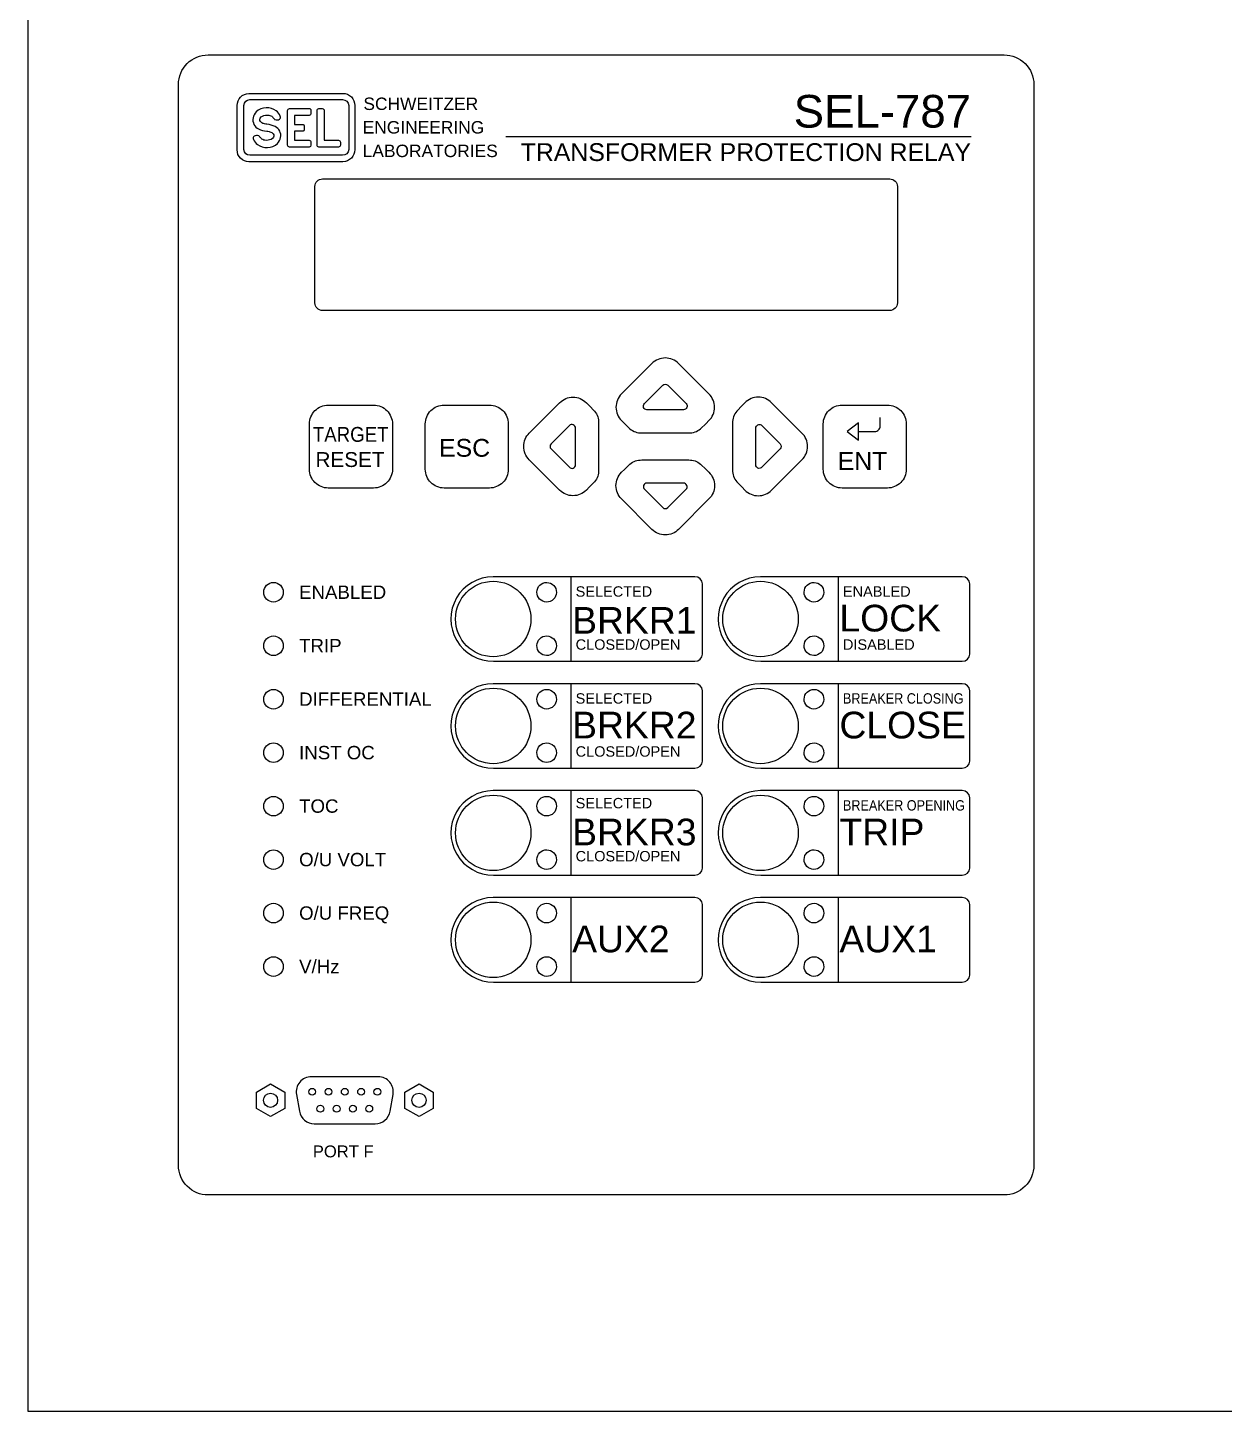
# Model space of a CAD drawing. Extents: x 0 to 24, y 0 to 18.
# Drawn here: x 0 to 7.93, y 0 to 9.17 of the extents above; entities that cross this region are included whole.
import ezdxf
from ezdxf.enums import TextEntityAlignment as Align

# ---------------------------------------------------------------- set-up
doc = ezdxf.new("R2010")
doc.units = 0
doc.header["$MEASUREMENT"] = 0
doc.layers.get('0').update_dxf_attribs({"linetype": 'CONTINUOUS'})
doc.layers.add('5_00_____DWG', color=7, linetype='CONTINUOUS')
doc.styles.add('ARIAL', font='arial.ttf')

msp = doc.modelspace()

# ---------------------------------------------------------------- linework, layer by layer
msp.add_lwpolyline([(0, 0), (24, 0), (24, 18), (0, 18)], close=True)
at = {"layer": '5_00_____DWG'}
for points in [[(1.1962, 8.9886), (6.472, 8.9886, -0.414359), (6.6688, 8.7918), (6.6688, 1.6302, -0.41436), (6.472, 1.4335), (1.1962, 1.4335, -0.414359), (0.9995, 1.6302), (0.9995, 8.7918, -0.41436)], [(1.4668, 8.7334), (2.0899, 8.7334, -0.41811), (2.1684, 8.6539), (2.1684, 8.3609, -0.404471), (2.0899, 8.2798), (1.4668, 8.2798, -0.41811), (1.3884, 8.3593), (1.3884, 8.6523, -0.404471)], [(2.1278, 8.6542), (2.1278, 8.3605, -0.387804), (2.0866, 8.3229), (1.473, 8.3229, -0.387804), (1.4318, 8.3605), (1.4318, 8.6542, -0.387804), (1.473, 8.6918), (2.0866, 8.6918, -0.387804), (2.1278, 8.6542)], [(1.5805, 8.6369, 0.192116), (1.5143, 8.6104, 0.12608), (1.4935, 8.5704, 0.336344), (1.5307, 8.498, 0.087668), (1.5845, 8.4831, -0.022201), (1.6003, 8.4806, -0.039737), (1.6117, 8.4771, -0.23043), (1.6311, 8.458, -0.182747), (1.6294, 8.4427, -0.221111), (1.5934, 8.4229, -0.058363), (1.5712, 8.4225, -0.13415), (1.5478, 8.4341, 0.006668), (1.5348, 8.4497, 0.085557), (1.5323, 8.4519, 0.231613), (1.5007, 8.4495, 0.170757), (1.4947, 8.4415, 0.118457), (1.4962, 8.4288, 0.153081), (1.5231, 8.3946, 0.186266), (1.5897, 8.375, 0.192116), (1.656, 8.4015, 0.12608), (1.6768, 8.4415, 0.336344), (1.6395, 8.5139, 0.087668), (1.5858, 8.5287, -0.022201), (1.57, 8.5313, -0.039737), (1.5585, 8.5348, -0.23043), (1.5391, 8.5539, -0.182747), (1.5409, 8.5692, -0.221111), (1.5768, 8.589, -0.058363), (1.599, 8.5894, -0.13415), (1.6225, 8.5778, 0.006668), (1.6354, 8.5622, 0.085557), (1.638, 8.56, 0.231613), (1.6696, 8.5624, 0.170757), (1.6755, 8.5704, 0.118457), (1.674, 8.583, 0.153081), (1.6471, 8.6172, 0.186266)], [(1.7676, 8.4824), (1.7676, 8.4227), (1.8657, 8.4227, -0.424366), (1.8775, 8.4104), (1.8775, 8.3893, -0.404134), (1.8657, 8.3771), (1.7354, 8.3771, -0.432614), (1.7231, 8.3902), (1.7231, 8.62, -0.396049), (1.7354, 8.6331), (1.8657, 8.6331, -0.424366), (1.8775, 8.6209), (1.8775, 8.5998, -0.404134), (1.8657, 8.5875), (1.7676, 8.5875), (1.7676, 8.5278), (1.825, 8.5278, -0.353971), (1.8335, 8.5173), (1.8335, 8.4929, -0.353971), (1.825, 8.4824)], [(1.9304, 8.6331), (1.9528, 8.6331, -0.432614), (1.9651, 8.62), (1.9651, 8.4227), (2.0607, 8.4227, -0.424366), (2.0724, 8.4104), (2.0724, 8.3893, -0.404134), (2.0607, 8.3771), (1.9304, 8.3771, -0.432614), (1.9181, 8.3902), (1.9181, 8.62, -0.396049)], [(1.9541, 8.1667), (5.7141, 8.1667, -0.414214), (5.7641, 8.1167), (5.7641, 7.3447, -0.414214), (5.7141, 7.2947), (1.9541, 7.2947, -0.414214), (1.9041, 7.3447), (1.9041, 8.1167, -0.414214)], [(4.3816, 6.4834, 0.176539), (4.4598, 6.5103), (4.4967, 6.5461), (4.5157, 6.5651, 0.414214), (4.5157, 6.7419), (4.3142, 6.9434, 0.414214), (4.1374, 6.9434), (3.9359, 6.7419, 0.414214), (3.9359, 6.5651), (3.9549, 6.5461), (3.9918, 6.5103, 0.176539), (4.07, 6.4834)], [(4.2426, 6.7988), (4.3641, 6.6774, -0.66386), (4.3472, 6.6367), (4.1044, 6.6367, -0.66386), (4.0876, 6.6774), (4.209, 6.7988, -0.408376)], [(3.7845, 6.238, -0.176539), (3.7576, 6.1598), (3.7218, 6.1229), (3.7028, 6.1039, -0.414214), (3.526, 6.1039), (3.3245, 6.3054, -0.414214), (3.3245, 6.4822), (3.526, 6.6837, -0.414214), (3.7028, 6.6837), (3.7218, 6.6647), (3.7576, 6.6278, -0.176539), (3.7845, 6.5496)], [(4.6722, 6.238, 0.176539), (4.6992, 6.1598), (4.7349, 6.1229), (4.7539, 6.1039, 0.414214), (4.9307, 6.1039), (5.1322, 6.3054, 0.414214), (5.1322, 6.4822), (4.9307, 6.6837, 0.414214), (4.7539, 6.6837), (4.7349, 6.6647), (4.6992, 6.6278, 0.176539), (4.6722, 6.5496)], [(1.9926, 6.6679), (2.2926, 6.6679, -0.414214), (2.4176, 6.5429), (2.4176, 6.2429, -0.414214), (2.2926, 6.1179), (1.9926, 6.1179, -0.414214), (1.8676, 6.2429), (1.8676, 6.5429, -0.414214)], [(2.7605, 6.6679), (3.0605, 6.6679, -0.414214), (3.1855, 6.5429), (3.1855, 6.2429, -0.414214), (3.0605, 6.1179), (2.7605, 6.1179, -0.414214), (2.6355, 6.2429), (2.6355, 6.5429, -0.414214)], [(5.3983, 6.6679), (5.6983, 6.6679, -0.414214), (5.8233, 6.5429), (5.8233, 6.2429, -0.414214), (5.6983, 6.1179), (5.3983, 6.1179, -0.414214), (5.2733, 6.2429), (5.2733, 6.5429, -0.414214)], [(3.4691, 6.377), (3.5905, 6.2555, 0.66386), (3.6312, 6.2724), (3.6312, 6.5152, 0.66386), (3.5905, 6.532), (3.4691, 6.4106, 0.408376)], [(4.9876, 6.377), (4.8662, 6.2555, -0.66386), (4.8256, 6.2724), (4.8256, 6.5152, -0.66386), (4.8662, 6.532), (4.9876, 6.4106, -0.408376)], [(4.3816, 6.3042, -0.176539), (4.4598, 6.2772), (4.4967, 6.2415), (4.5157, 6.2224, -0.414214), (4.5157, 6.0457), (4.3142, 5.8441, -0.414214), (4.1374, 5.8441), (3.9359, 6.0457, -0.414214), (3.9359, 6.2224), (3.9549, 6.2415), (3.9918, 6.2772, -0.176539), (4.07, 6.3042)], [(4.2426, 5.9888), (4.3641, 6.1102, 0.66386), (4.3472, 6.1508), (4.1044, 6.1508, 0.66386), (4.0876, 6.1102), (4.209, 5.9888, 0.408376)], [(3.0882, 4.9703), (4.4225, 4.9703, 0.395104), (4.4724, 5.017), (4.4724, 5.4836, 0.395057), (4.4225, 5.5303), (3.0855, 5.5304, 1.004913)], [(4.8599, 4.9703), (6.1941, 4.9703, 0.395104), (6.244, 5.017), (6.244, 5.4836, 0.395057), (6.1941, 5.5303), (4.8571, 5.5304, 1.004913)], [(3.0882, 4.2617), (4.4225, 4.2617, 0.395104), (4.4724, 4.3084), (4.4724, 4.775, 0.395057), (4.4225, 4.8217), (3.0855, 4.8217, 1.004913)], [(4.8599, 4.2617), (6.1941, 4.2617, 0.395104), (6.244, 4.3084), (6.244, 4.775, 0.395057), (6.1941, 4.8217), (4.8571, 4.8217, 1.004913)], [(3.0882, 3.553), (4.4225, 3.553, 0.395104), (4.4724, 3.5997), (4.4724, 4.0663, 0.395057), (4.4225, 4.113), (3.0855, 4.113, 1.004913)], [(4.8599, 3.553), (6.1941, 3.553, 0.395104), (6.244, 3.5997), (6.244, 4.0663, 0.395057), (6.1941, 4.113), (4.8571, 4.113, 1.004913)], [(3.0882, 2.8444), (4.4225, 2.8443, 0.395104), (4.4724, 2.8911), (4.4724, 3.3577, 0.395057), (4.4225, 3.4044), (3.0855, 3.4044, 1.004913)], [(4.8599, 2.8444), (6.1941, 2.8443, 0.395104), (6.244, 2.8911), (6.244, 3.3577, 0.395057), (6.1941, 3.4044), (4.8571, 3.4044, 1.004913)], [(1.8803, 2.2169, 0.466307), (1.7819, 2.0995), (1.8014, 1.9885, 0.36397), (1.8999, 1.9059), (2.3038, 1.9059, 0.36397), (2.4023, 1.9885), (2.4218, 2.0995, 0.466307), (2.3233, 2.2169)]]:
    msp.add_lwpolyline(points, format="xyb", close=True, dxfattribs=at)
for points in [[(3.1684, 8.4484), (6.2528, 8.4484)], [(3.6025, 4.9703), (3.6025, 5.5304)], [(5.3741, 4.9703), (5.3741, 5.5304)], [(3.6025, 4.2617), (3.6025, 4.8217)], [(5.3741, 4.2617), (5.3741, 4.8217)], [(3.6025, 3.553), (3.6025, 4.113)], [(5.3741, 3.553), (5.3741, 4.113)], [(3.6025, 2.8444), (3.6025, 3.4044)], [(5.3741, 2.8444), (5.3741, 3.4044)]]:
    msp.add_lwpolyline(points, dxfattribs=at)
for points in [[(5.5073, 6.5511), (5.4322, 6.493), (5.5073, 6.4349)], [(1.6098, 2.17), (1.7038, 2.1157), (1.7038, 2.0071), (1.6098, 1.9529), (1.5158, 2.0071), (1.5158, 2.1157)], [(2.5938, 2.17), (2.6878, 2.1157), (2.6878, 2.0071), (2.5938, 1.9529), (2.4998, 2.0071), (2.4998, 2.1157)]]:
    msp.add_lwpolyline(points, close=True, dxfattribs=at)
msp.add_lwpolyline([(5.5073, 6.493), (5.6154, 6.493, 0.414214), (5.6504, 6.528), (5.6504, 6.585)], format="xyb", dxfattribs=at)
for centre, radius in [((1.6294, 5.4276), 0.065), ((3.0855, 5.2503), 0.25), ((4.8571, 5.2503), 0.25), ((1.6294, 5.0732), 0.065), ((1.6294, 4.7189), 0.065), ((3.0855, 4.5417), 0.25), ((4.8571, 4.5417), 0.25), ((1.6294, 4.3646), 0.065), ((1.6294, 4.0102), 0.065), ((3.0855, 3.833), 0.25), ((4.8571, 3.833), 0.25), ((1.6294, 3.6559), 0.065), ((1.6294, 3.3016), 0.065), ((3.0855, 3.1244), 0.25), ((4.8571, 3.1244), 0.25), ((1.6294, 2.9472), 0.065), ((1.8858, 2.1174), 0.0225), ((1.9938, 2.1174), 0.0225), ((2.1018, 2.1174), 0.0225), ((2.2098, 2.1174), 0.0225), ((2.3178, 2.1174), 0.0225), ((1.6098, 2.0614), 0.047), ((1.9398, 2.0054), 0.0225), ((2.0478, 2.0054), 0.0225), ((2.1558, 2.0054), 0.0225), ((2.2638, 2.0054), 0.0225), ((2.5938, 2.0614), 0.047)]:
    msp.add_circle(centre, radius, dxfattribs=at)
for centre in [(3.4398, 5.4275), (5.2115, 5.4275), (3.4398, 5.0732), (5.2115, 5.0732), (3.4398, 4.7188), (5.2115, 4.7188), (3.4398, 4.3645), (5.2115, 4.3645), (3.4398, 4.0102), (5.2115, 4.0102), (3.4398, 3.6559), (5.2115, 3.6559), (3.4398, 3.3015), (5.2115, 3.3015), (3.4398, 2.9472), (5.2115, 2.9472)]:
    msp.add_ellipse(centre, major_axis=(0.001, 0.065), ratio=0.999889, dxfattribs=at)

# ---------------------------------------------------------------- texts
at = {"layer": '5_00_____DWG', "style": 'ARIAL'}
for s, height, p in [('SEL-787', 0.21633, (6.2528, 8.5067)), ('TRANSFORMER PROTECTION RELAY', 0.118, (6.2528, 8.2852))]:
    msp.add_text(s, height=height, dxfattribs=at).set_placement(p, align=Align.RIGHT)
for s, height, p in [('SCHWEITZER', 0.08238, (2.2252, 8.6233)), ('ENGINEERING', 0.082375, (2.2206, 8.4673)), ('LABORATORIES', 0.082375, (2.2206, 8.3112)), ('ESC', 0.118, (2.7263, 6.3256)), ('RESET', 0.09833, (1.9076, 6.2577)), ('ENT', 0.118, (5.3686, 6.2384)), ('ENABLED', 0.0885, (1.7991, 5.3837)), ('SELECTED', 0.06883, (3.6319, 5.3983)), ('ENABLED', 0.06883, (5.4036, 5.3983)), ('BRKR1', 0.177, (3.6087, 5.1528)), ('LOCK', 0.177, (5.3803, 5.1677)), ('TRIP', 0.0885, (1.7991, 5.0294)), ('CLOSED/OPEN', 0.068833, (3.6319, 5.0467)), ('DISABLED', 0.06883, (5.4036, 5.0467)), ('DIFFERENTIAL', 0.0885, (1.7991, 4.675)), ('SELECTED', 0.06883, (3.6319, 4.6896)), ('BRKR2', 0.177, (3.6087, 4.459)), ('CLOSE', 0.177, (5.3803, 4.459)), ('INST OC', 0.0885, (1.7991, 4.3207)), ('CLOSED/OPEN', 0.068833, (3.6319, 4.3381)), ('TOC', 0.0885, (1.7991, 3.9664)), ('SELECTED', 0.06883, (3.6319, 3.9958)), ('BRKR3', 0.177, (3.6087, 3.7503)), ('TRIP', 0.177, (5.3803, 3.7503)), ('O/U VOLT', 0.0885, (1.7991, 3.612)), ('CLOSED/OPEN', 0.068833, (3.6319, 3.6442)), ('O/U FREQ', 0.0885, (1.7991, 3.2577)), ('AUX2', 0.177, (3.6087, 3.0417)), ('AUX1', 0.177, (5.3803, 3.0417)), ('V/Hz', 0.0885, (1.7991, 2.9034)), ('PORT F', 0.07867, (1.89, 1.683))]:
    msp.add_text(s, height=height, dxfattribs=at).set_placement(p)
for s, height, width, p in [('TARGET', 0.09833, 0.9, (1.8901, 6.4244)), ('BREAKER CLOSING', 0.068833, 0.87, (5.4036, 4.6896)), ('BREAKER OPENING', 0.068833, 0.87, (5.4036, 3.981))]:
    msp.add_text(s, height=height, dxfattribs=dict(at, width=width)).set_placement(p)

doc.saveas('drawing.dxf')
